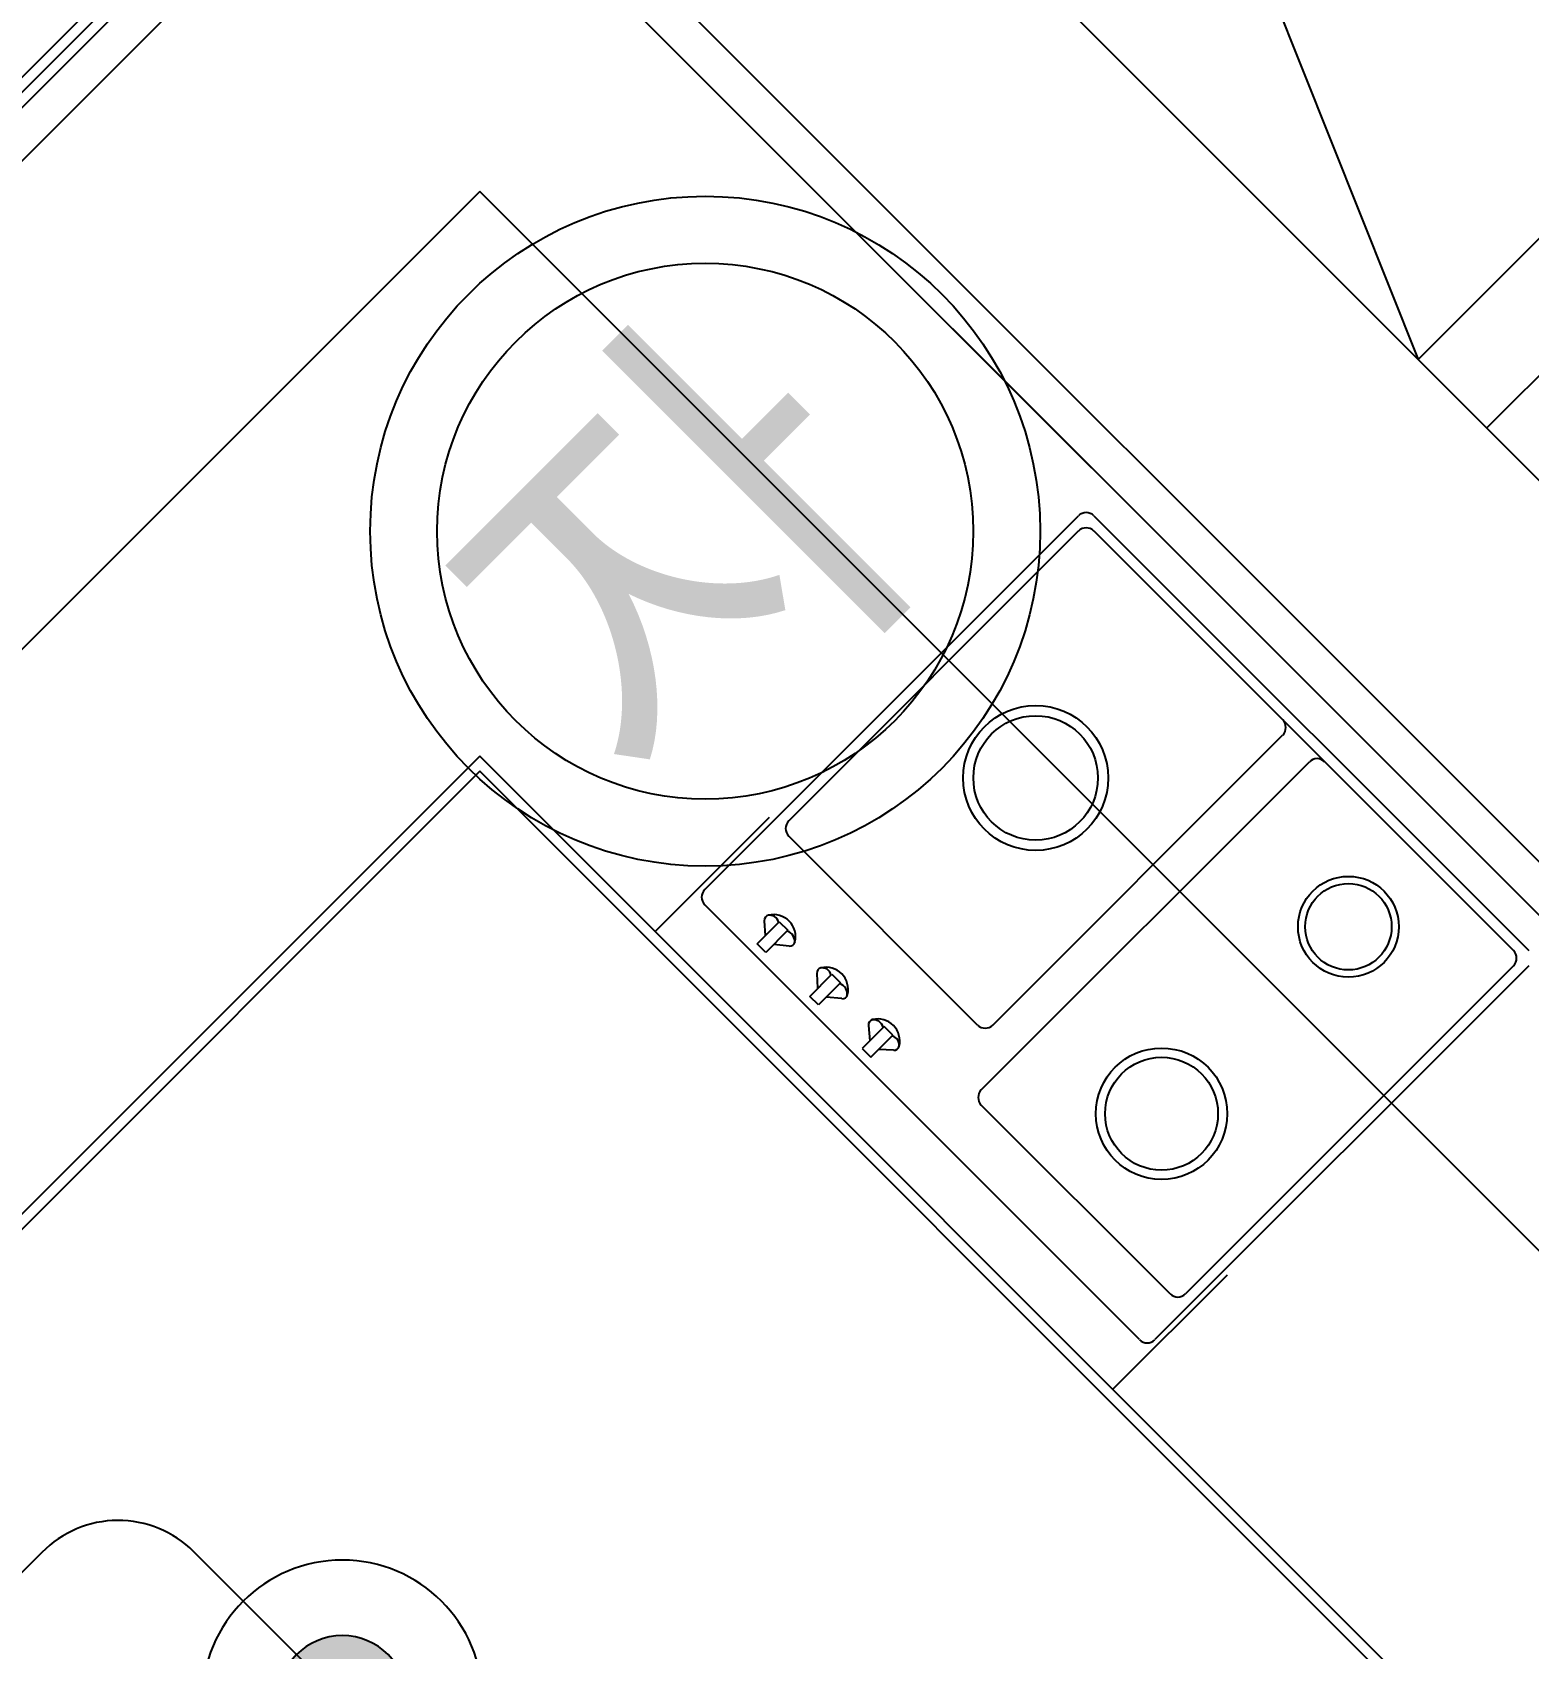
# Model space of a CAD drawing. Header units: millimetres. Extents: x 238075 to 303070, y -258150 to -205841.
# Drawn here: x 278553 to 279940, y -231600 to -230101 of the extents above; entities that cross this region are included whole.
import ezdxf

# ---------------------------------------------------------------- set-up
doc = ezdxf.new("R2010")
doc.units = ezdxf.units.MM
doc.header["$LTSCALE"] = 200
for name, color, linetype in [('-소화(SP헤드하향)', 2, 'Continuous'), ('L1', 1, 'Continuous'), ('L2', 2, 'Continuous'), ('L4', 4, 'Continuous'), ('SP 후렉시블', 7, 'Continuous'), ('TEX', 3, 'Continuous'), ('아파트', 253, 'Continuous'), ('자동식3.0', 7, 'Continuous')]:
    doc.layers.add(name, color=color, linetype=linetype)
doc.styles.add('GHS1', font='Gulim.ttf')
doc.linetypes.add('BATTING', pattern='A,0.0001,-0.1,[134,ltypeshp.shx,S=0.1,R=0,X=-0.1,Y=0],-0.2,[134,ltypeshp.shx,S=0.1,R=180,X=0.1,Y=0],-0.1', length=0.4001)

# ---------------------------------------------------------------- blocks, each defined once
blk = doc.blocks.new('A$C14C654CD')
at = {"layer": 'L1', "color": 1}
blk.add_circle((0, 0), 155.23, dxfattribs=at)
at = {"layer": 'L2'}
blk.add_circle((0, 0), 124.19, dxfattribs=at)
at = {"layer": 'TEX', "style": 'GHS1'}
blk.add_text('자', height=150, dxfattribs=at).set_placement((-110.08, -76.28))
blk = doc.blocks.new('A$C41EF0EE0')
at = {"layer": '-소화(SP헤드하향)'}
h = blk.add_hatch(color=0, dxfattribs=at)
h.dxf.hatch_style = 1
edge = h.paths.add_edge_path()
edge.add_arc((0, 0), 60, 0, 360)
blk.add_line((0, 0, 0), (0, 0, 0), dxfattribs=at)
at = {"layer": '-소화(SP헤드하향)', "color": 1}
blk.add_circle((0, 0), 130, dxfattribs=at)
at = {"layer": '-소화(SP헤드하향)', "color": 0}
blk.add_circle((0, 0, 0), 60, dxfattribs=at)

msp = doc.modelspace()

# ---------------------------------------------------------------- linework, layer by layer
at = {"layer": 'L4'}
for p, q in [((279405.7, -229322.6), (279837.1, -230404.5)), ((278886, -229799.9), (274809.5, -233876.4)), ((278893.1, -229807), (275785.3, -232914.7)), ((278900.1, -229814.1), (275806.5, -232907.7)), ((278896.6, -229867.1), (275856, -232907.7)), ((280795.2, -231765.7), (278896.6, -229867.1)), ((279335, -229902.5, 54985.4), (281010.8, -231578.3, 54985.4)), ((280834.1, -231755.1, 54985.4), (279158.2, -230079.2, 54985.4)), ((280162.3, -230079.2), (279837.1, -230404.5)), ((280289.6, -230079.2), (279900.7, -230468.1)), ((278967.3, -230248.9), (276308.6, -232907.7)), ((280639.6, -231921.2), (278967.3, -230248.9)), ((280689.1, -231659.6), (279405.7, -230376.2)), ((279175.9, -230895.9), (279522.4, -230549.5)), ((279536.5, -230549.5), (279939.6, -230952.5)), ((279253.7, -230832.3), (279522.4, -230563.6)), ((279536.5, -230563.6), (279925.4, -230952.5)), ((279442.8, -231021.5), (279711.5, -230752.8)), ((278967.3, -230772.2), (276831.8, -232907.7)), ((280271.9, -232076.8), (278967.3, -230772.2)), ((279432.2, -231081.6), (279736.3, -230777.5)), ((278967.3, -230786.3), (276846, -232907.7)), ((279911.3, -231730.3), (278967.3, -230786.3)), ((279129.9, -230934.8), (279236, -230828.8)), ((279428.7, -231021.5), (279253.7, -230846.4)), ((279579, -231313.1), (279175.9, -230910.1)), ((279224.6, -230946.2), (279245, -230925.7)), ((279224.6, -230946.2), (279245, -230925.7)), ((279231.1, -230924.9), (279231.8, -230938.6)), ((279231.1, -230924.9), (279231.8, -230938.6)), ((279245, -230925.7), (279253, -230933.7)), ((279245, -230925.7), (279253, -230933.7)), ((279232.5, -230954.2), (279224.6, -230946.2)), ((279232.5, -230954.2), (279224.6, -230946.2)), ((279253, -230933.7), (279232.5, -230954.2)), ((279253, -230933.7), (279232.5, -230954.2)), ((279254.2, -230948.3), (279239.8, -230946.9)), ((279254.2, -230948.3), (279239.8, -230946.9)), ((279273.3, -230994.9), (279293.7, -230974.5)), ((279273.3, -230994.9), (279293.7, -230974.5)), ((279273.3, -230994.9), (279293.7, -230974.5)), ((279273.3, -230994.9), (279293.7, -230974.5)), ((279273.3, -230994.9), (279293.7, -230974.5)), ((279273.3, -230994.9), (279293.7, -230974.5)), ((279273.3, -230994.9), (279293.7, -230974.5)), ((279273.3, -230994.9), (279293.7, -230974.5)), ((279279.8, -230973.6), (279280.5, -230987.3)), ((279279.8, -230973.6), (279280.5, -230987.3)), ((279279.8, -230973.6), (279280.5, -230987.3)), ((279279.8, -230973.6), (279280.5, -230987.3)), ((279279.8, -230973.6), (279280.5, -230987.3)), ((279279.8, -230973.6), (279280.5, -230987.3)), ((279279.8, -230973.6), (279280.5, -230987.3)), ((279279.8, -230973.6), (279280.5, -230987.3)), ((279293.7, -230974.5), (279301.7, -230982.5)), ((279293.7, -230974.5), (279301.7, -230982.5)), ((279293.7, -230974.5), (279301.7, -230982.5)), ((279293.7, -230974.5), (279301.7, -230982.5)), ((279293.7, -230974.5), (279301.7, -230982.5)), ((279293.7, -230974.5), (279301.7, -230982.5)), ((279293.7, -230974.5), (279301.7, -230982.5)), ((279293.7, -230974.5), (279301.7, -230982.5)), ((279939.6, -230966.7), (279593.1, -231313.1)), ((279925.4, -230966.7), (279621.4, -231270.7)), ((279301.7, -230982.5), (279281.2, -231002.9)), ((279301.7, -230982.5), (279281.2, -231002.9)), ((279301.7, -230982.5), (279281.2, -231002.9)), ((279301.7, -230982.5), (279281.2, -231002.9)), ((279301.7, -230982.5), (279281.2, -231002.9)), ((279301.7, -230982.5), (279281.2, -231002.9)), ((279301.7, -230982.5), (279281.2, -231002.9)), ((279301.7, -230982.5), (279281.2, -231002.9)), ((279281.2, -231002.9), (279273.3, -230994.9)), ((279281.2, -231002.9), (279273.3, -230994.9)), ((279281.2, -231002.9), (279273.3, -230994.9)), ((279281.2, -231002.9), (279273.3, -230994.9)), ((279281.2, -231002.9), (279273.3, -230994.9)), ((279281.2, -231002.9), (279273.3, -230994.9)), ((279281.2, -231002.9), (279273.3, -230994.9)), ((279281.2, -231002.9), (279273.3, -230994.9)), ((279302.9, -230997), (279288.5, -230995.6)), ((279302.9, -230997), (279288.5, -230995.6)), ((279302.9, -230997), (279288.5, -230995.6)), ((279302.9, -230997), (279288.5, -230995.6)), ((279302.9, -230997), (279288.5, -230995.6)), ((279302.9, -230997), (279288.5, -230995.6)), ((279302.9, -230997), (279288.5, -230995.6)), ((279302.9, -230997), (279288.5, -230995.6)), ((279327.6, -231021.8), (279329, -231036.1)), ((279327.6, -231021.8), (279329, -231036.1)), ((279327.6, -231021.8), (279329, -231036.1)), ((279327.6, -231021.8), (279329, -231036.1)), ((279327.6, -231021.8), (279329, -231036.1)), ((279327.6, -231021.8), (279329, -231036.1)), ((279327.6, -231021.8), (279329, -231036.1)), ((279327.6, -231021.8), (279329, -231036.1)), ((279342.2, -231022.9), (279321.7, -231043.4)), ((279342.2, -231022.9), (279321.7, -231043.4)), ((279342.2, -231022.9), (279321.7, -231043.4)), ((279342.2, -231022.9), (279321.7, -231043.4)), ((279342.2, -231022.9), (279321.7, -231043.4)), ((279342.2, -231022.9), (279321.7, -231043.4)), ((279342.2, -231022.9), (279321.7, -231043.4)), ((279342.2, -231022.9), (279321.7, -231043.4)), ((279329.7, -231051.4), (279350.2, -231030.9)), ((279329.7, -231051.4), (279350.2, -231030.9)), ((279329.7, -231051.4), (279350.2, -231030.9)), ((279329.7, -231051.4), (279350.2, -231030.9)), ((279329.7, -231051.4), (279350.2, -231030.9)), ((279329.7, -231051.4), (279350.2, -231030.9)), ((279329.7, -231051.4), (279350.2, -231030.9)), ((279329.7, -231051.4), (279350.2, -231030.9)), ((279350.2, -231030.9), (279342.2, -231022.9)), ((279350.2, -231030.9), (279342.2, -231022.9)), ((279350.2, -231030.9), (279342.2, -231022.9)), ((279350.2, -231030.9), (279342.2, -231022.9)), ((279350.2, -231030.9), (279342.2, -231022.9)), ((279350.2, -231030.9), (279342.2, -231022.9)), ((279350.2, -231030.9), (279342.2, -231022.9)), ((279350.2, -231030.9), (279342.2, -231022.9)), ((279321.7, -231043.4), (279329.7, -231051.4)), ((279321.7, -231043.4), (279329.7, -231051.4)), ((279321.7, -231043.4), (279329.7, -231051.4)), ((279321.7, -231043.4), (279329.7, -231051.4)), ((279321.7, -231043.4), (279329.7, -231051.4)), ((279321.7, -231043.4), (279329.7, -231051.4)), ((279321.7, -231043.4), (279329.7, -231051.4)), ((279321.7, -231043.4), (279329.7, -231051.4)), ((279351, -231044.9), (279337.3, -231044.2)), ((279351, -231044.9), (279337.3, -231044.2)), ((279351, -231044.9), (279337.3, -231044.2)), ((279351, -231044.9), (279337.3, -231044.2)), ((279351, -231044.9), (279337.3, -231044.2)), ((279351, -231044.9), (279337.3, -231044.2)), ((279351, -231044.9), (279337.3, -231044.2)), ((279351, -231044.9), (279337.3, -231044.2)), ((279607.2, -231270.7), (279432.2, -231095.7)), ((279554.2, -231359.1), (279660.3, -231253))]:
    msp.add_line(p, q, dxfattribs=at)
for centre, radius in [((279482.6, -230792.5), 67.2), ((279482.6, -230792.5), 57.7), ((279772.5, -230930.4), 46.7), ((279772.5, -230930.4), 40), ((279599.3, -231103.7), 60.9), ((279599.3, -231103.7), 52.3)]:
    msp.add_circle(centre, radius, dxfattribs=at)
for centre, radius, start, end in [((279529.5, -230556.5), 10, 45, 135), ((279529.5, -230570.7), 10, 45, 135), ((279704.5, -230745.7), 10, 315, 45), ((279743.4, -230784.6), 10, 45, 135), ((279260.8, -230839.4), 10, 135, 225), ((279183, -230903), 10, 135, 225), ((279236.1, -230924.6), 5, 103.5357, 183.0471), ((279236.1, -230924.6), 5, 103.5357, 183.0471), ((279236.1, -230928.2), 8.47, 12.3013, 103.1768), ((279236.1, -230928.2), 8.47, 12.3013, 103.1768), ((279239.7, -230939.6), 20.4, 346.2565, 103.5357), ((279239.7, -230939.6), 20.4, 346.2565, 103.5357), ((279249.4, -230943.8), 9.86, 349.7229, 72.6077), ((279249.4, -230943.8), 9.86, 349.7229, 72.6077), ((279254.7, -230943.3), 5, 264.4595, 346.2565), ((279254.7, -230943.3), 5, 264.4595, 346.2565), ((279918.4, -230959.6), 10, 315, 45), ((279284.8, -230973.4), 5, 103.5357, 183.0471), ((279284.8, -230973.4), 5, 103.5357, 183.0471), ((279284.8, -230973.4), 5, 103.5357, 183.0471), ((279284.8, -230973.4), 5, 103.5357, 183.0471), ((279284.8, -230973.4), 5, 103.5357, 183.0471), ((279284.8, -230973.4), 5, 103.5357, 183.0471), ((279284.8, -230973.4), 5, 103.5357, 183.0471), ((279284.8, -230973.4), 5, 103.5357, 183.0471), ((279284.8, -230977), 8.47, 12.3013, 103.1768), ((279284.8, -230977), 8.47, 12.3013, 103.1768), ((279284.8, -230977), 8.47, 12.3013, 103.1768), ((279284.8, -230977), 8.47, 12.3013, 103.1768), ((279284.8, -230977), 8.47, 12.3013, 103.1768), ((279284.8, -230977), 8.47, 12.3013, 103.1768), ((279284.8, -230977), 8.47, 12.3013, 103.1768), ((279284.8, -230977), 8.47, 12.3013, 103.1768), ((279288.4, -230988.4), 20.4, 346.2565, 103.5357), ((279288.4, -230988.4), 20.4, 346.2565, 103.5357), ((279288.4, -230988.4), 20.4, 346.2565, 103.5357), ((279288.4, -230988.4), 20.4, 346.2565, 103.5357), ((279288.4, -230988.4), 20.4, 346.2565, 103.5357), ((279288.4, -230988.4), 20.4, 346.2565, 103.5357), ((279288.4, -230988.4), 20.4, 346.2565, 103.5357), ((279288.4, -230988.4), 20.4, 346.2565, 103.5357), ((279298.1, -230992.6), 9.86, 349.7229, 72.6077), ((279298.1, -230992.6), 9.86, 349.7229, 72.6077), ((279298.1, -230992.6), 9.86, 349.7229, 72.6077), ((279298.1, -230992.6), 9.86, 349.7229, 72.6077), ((279298.1, -230992.6), 9.86, 349.7229, 72.6077), ((279298.1, -230992.6), 9.86, 349.7229, 72.6077), ((279298.1, -230992.6), 9.86, 349.7229, 72.6077), ((279298.1, -230992.6), 9.86, 349.7229, 72.6077), ((279303.4, -230992.1), 5, 264.4595, 346.2565), ((279303.4, -230992.1), 5, 264.4595, 346.2565), ((279303.4, -230992.1), 5, 264.4595, 346.2565), ((279303.4, -230992.1), 5, 264.4595, 346.2565), ((279303.4, -230992.1), 5, 264.4595, 346.2565), ((279303.4, -230992.1), 5, 264.4595, 346.2565), ((279303.4, -230992.1), 5, 264.4595, 346.2565), ((279303.4, -230992.1), 5, 264.4595, 346.2565), ((279332.6, -231021.3), 5, 103.7435, 185.5405), ((279332.6, -231021.3), 5, 103.7435, 185.5405), ((279332.6, -231021.3), 5, 103.7435, 185.5405), ((279332.6, -231021.3), 5, 103.7435, 185.5405), ((279332.6, -231021.3), 5, 103.7435, 185.5405), ((279332.6, -231021.3), 5, 103.7435, 185.5405), ((279332.6, -231021.3), 5, 103.7435, 185.5405), ((279332.6, -231021.3), 5, 103.7435, 185.5405), ((279332, -231026.5), 9.86, 17.3923, 100.2771), ((279332, -231026.5), 9.86, 17.3923, 100.2771), ((279332, -231026.5), 9.86, 17.3923, 100.2771), ((279332, -231026.5), 9.86, 17.3923, 100.2771), ((279332, -231026.5), 9.86, 17.3923, 100.2771), ((279332, -231026.5), 9.86, 17.3923, 100.2771), ((279332, -231026.5), 9.86, 17.3923, 100.2771), ((279332, -231026.5), 9.86, 17.3923, 100.2771), ((279336.3, -231036.3), 20.4, 346.4643, 103.7435), ((279336.3, -231036.3), 20.4, 346.4643, 103.7435), ((279336.3, -231036.3), 20.4, 346.4643, 103.7435), ((279336.3, -231036.3), 20.4, 346.4643, 103.7435), ((279336.3, -231036.3), 20.4, 346.4643, 103.7435), ((279336.3, -231036.3), 20.4, 346.4643, 103.7435), ((279336.3, -231036.3), 20.4, 346.4643, 103.7435), ((279336.3, -231036.3), 20.4, 346.4643, 103.7435), ((279435.8, -231014.4), 10, 225, 315), ((279347.6, -231039.9), 8.47, 346.8232, 77.6987), ((279347.6, -231039.9), 8.47, 346.8232, 77.6987), ((279347.6, -231039.9), 8.47, 346.8232, 77.6987), ((279347.6, -231039.9), 8.47, 346.8232, 77.6987), ((279347.6, -231039.9), 8.47, 346.8232, 77.6987), ((279347.6, -231039.9), 8.47, 346.8232, 77.6987), ((279347.6, -231039.9), 8.47, 346.8232, 77.6987), ((279347.6, -231039.9), 8.47, 346.8232, 77.6987), ((279351.3, -231039.9), 5, 266.9529, 346.4643), ((279351.3, -231039.9), 5, 266.9529, 346.4643), ((279351.3, -231039.9), 5, 266.9529, 346.4643), ((279351.3, -231039.9), 5, 266.9529, 346.4643), ((279351.3, -231039.9), 5, 266.9529, 346.4643), ((279351.3, -231039.9), 5, 266.9529, 346.4643), ((279351.3, -231039.9), 5, 266.9529, 346.4643), ((279351.3, -231039.9), 5, 266.9529, 346.4643), ((279439.3, -231088.6), 10, 135, 225), ((279614.3, -231263.6), 10, 225, 315), ((279586, -231306.1), 10, 225, 315)]:
    msp.add_arc(centre, radius, start, end, dxfattribs=at)
at = {"layer": 'SP 후렉시블', "linetype": 'BATTING', "ltscale": 5, "elevation": 54985.4}
msp.add_lwpolyline([(278840, -231647.4), (278702.1, -231509.5, 0.416651), (278561.6, -231510.3), (278350.9, -231721), (278329.7, -231742.2)], format="xyb", dxfattribs=at)
at = {"layer": '아파트'}
msp.add_circle((263075.4, -230841.1, 54985.4), 25000, dxfattribs=at)

# ---------------------------------------------------------------- block references
at = {"layer": '-소화(SP헤드하향)', "xscale": -1, "rotation": 315}
msp.add_blockref('A$C41EF0EE0', (278840, -231647.4, 54985.4), dxfattribs=at)
at = {"layer": '자동식3.0', "xscale": 1.999999999999999, "yscale": 1.999999999999999, "zscale": 1.999999999999999, "rotation": 45.00000000000078}
msp.add_blockref('A$C14C654CD', (279176.3, -230563.8, 54985.4), dxfattribs=at)

doc.saveas('drawing.dxf')
